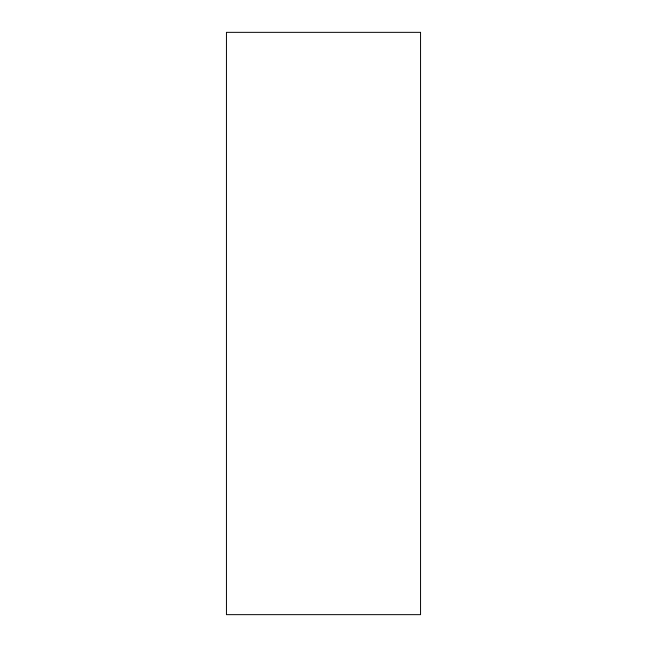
<?xml version="1.0" encoding="UTF-8"?>
<svg xmlns="http://www.w3.org/2000/svg" width="647" height="647" viewBox="0 0 647 647"><rect width="100%" height="100%" fill="white"/><g stroke="black" fill="none" stroke-linecap="round" stroke-linejoin="round"><path stroke-width="0.97" d="M420.55 32.35L226.45 32.35L226.45 614.65L420.55 614.65L420.55 32.35"/></g></svg>
